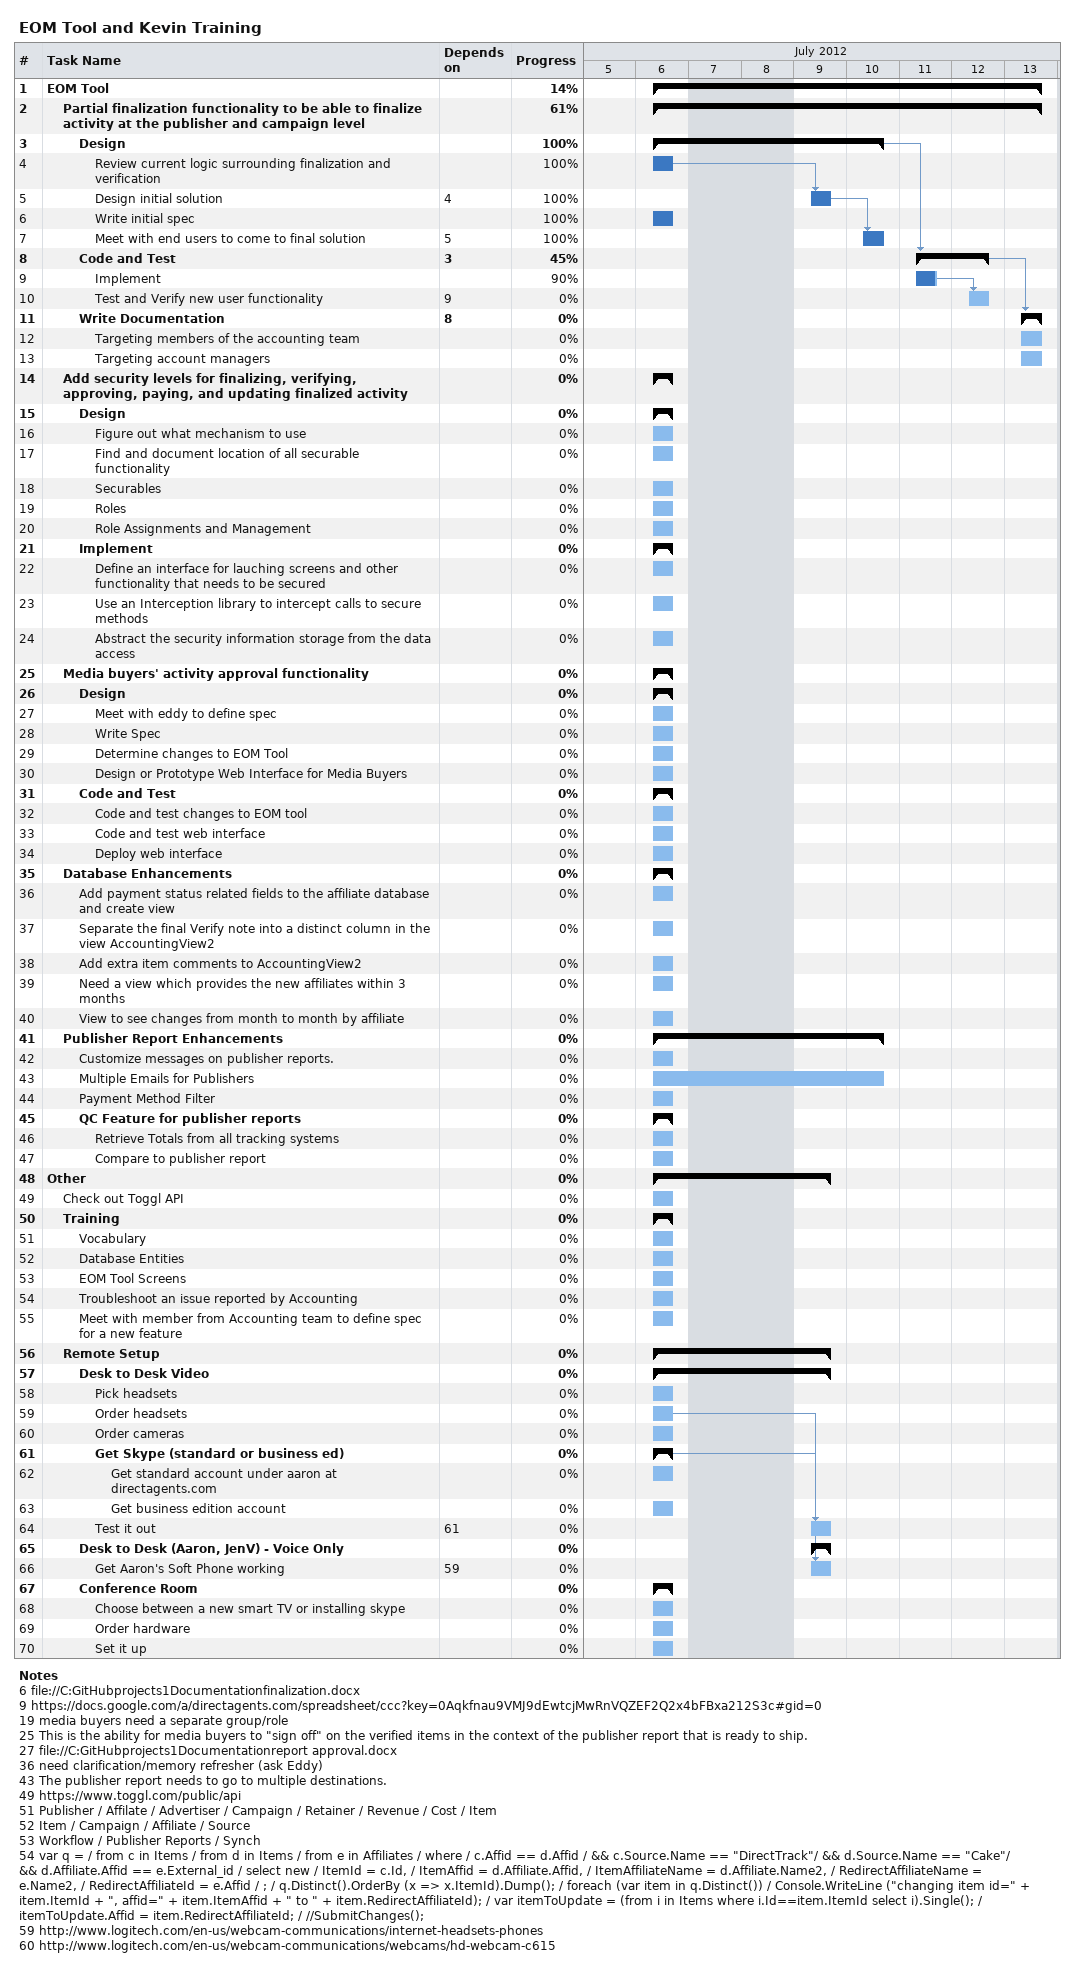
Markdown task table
EOM Tool and Kevin Training

| ID | Level | Task | Start | Finish | Predecessors | % complete |
|---|---|---|---|---|---|---|
| 1 | 1 | **EOM Tool** | 2012-07-06 | 2012-07-13 |  | 14 |
| 2 | 2 | **Partial finalization functionality to be able to finalize activity at the publisher and campaign level** | 2012-07-06 | 2012-07-13 |  | 61 |
| 3 | 3 | **Design** | 2012-07-06 | 2012-07-10 |  | 100 |
| 4 | 4 | Review current logic surrounding finalization and verification | 2012-07-06 | 2012-07-06 |  | 100 |
| 5 | 4 | Design initial solution | 2012-07-09 | 2012-07-09 | 4 | 100 |
| 6 | 4 | Write initial spec | 2012-07-06 | 2012-07-06 |  | 100 |
| 7 | 4 | Meet with end users to come to final solution | 2012-07-10 | 2012-07-10 | 5 | 100 |
| 8 | 3 | **Code and Test** | 2012-07-11 | 2012-07-12 | 3 | 45 |
| 9 | 4 | Implement | 2012-07-11 | 2012-07-11 |  | 90 |
| 10 | 4 | Test and Verify new user functionality | 2012-07-12 | 2012-07-12 | 9 | 0 |
| 11 | 3 | **Write Documentation** | 2012-07-13 | 2012-07-13 | 8 | 0 |
| 12 | 4 | Targeting members of the accounting team | 2012-07-13 | 2012-07-13 |  | 0 |
| 13 | 4 | Targeting account managers | 2012-07-13 | 2012-07-13 |  | 0 |
| 14 | 2 | **Add security levels for finalizing, verifying, approving, paying, and updating finalized activity** | 2012-07-06 | 2012-07-06 |  | 0 |
| 15 | 3 | **Design** | 2012-07-06 | 2012-07-06 |  | 0 |
| 16 | 4 | Figure out what mechanism to use | 2012-07-06 | 2012-07-06 |  | 0 |
| 17 | 4 | Find and document location of all securable functionality | 2012-07-06 | 2012-07-06 |  | 0 |
| 18 | 4 | Securables | 2012-07-06 | 2012-07-06 |  | 0 |
| 19 | 4 | Roles | 2012-07-06 | 2012-07-06 |  | 0 |
| 20 | 4 | Role Assignments and Management | 2012-07-06 | 2012-07-06 |  | 0 |
| 21 | 3 | **Implement** | 2012-07-06 | 2012-07-06 |  | 0 |
| 22 | 4 | Define an interface for lauching screens and other functionality that needs to be secured | 2012-07-06 | 2012-07-06 |  | 0 |
| 23 | 4 | Use an Interception library to intercept calls to secure methods | 2012-07-06 | 2012-07-06 |  | 0 |
| 24 | 4 | Abstract the security information storage from the data access | 2012-07-06 | 2012-07-06 |  | 0 |
| 25 | 2 | **Media buyers' activity approval functionality** | 2012-07-06 | 2012-07-06 |  | 0 |
| 26 | 3 | **Design** | 2012-07-06 | 2012-07-06 |  | 0 |
| 27 | 4 | Meet with eddy to define spec | 2012-07-06 | 2012-07-06 |  | 0 |
| 28 | 4 | Write Spec | 2012-07-06 | 2012-07-06 |  | 0 |
| 29 | 4 | Determine changes to EOM Tool | 2012-07-06 | 2012-07-06 |  | 0 |
| 30 | 4 | Design or Prototype Web Interface for Media Buyers | 2012-07-06 | 2012-07-06 |  | 0 |
| 31 | 3 | **Code and Test** | 2012-07-06 | 2012-07-06 |  | 0 |
| 32 | 4 | Code and test changes to EOM tool | 2012-07-06 | 2012-07-06 |  | 0 |
| 33 | 4 | Code and test web interface | 2012-07-06 | 2012-07-06 |  | 0 |
| 34 | 4 | Deploy web interface | 2012-07-06 | 2012-07-06 |  | 0 |
| 35 | 2 | **Database Enhancements** | 2012-07-06 | 2012-07-06 |  | 0 |
| 36 | 3 | Add payment status related fields to the affiliate database and create view | 2012-07-06 | 2012-07-06 |  | 0 |
| 37 | 3 | Separate the final Verify note into a distinct column in the view AccountingView2 | 2012-07-06 | 2012-07-06 |  | 0 |
| 38 | 3 | Add extra item comments to AccountingView2 | 2012-07-06 | 2012-07-06 |  | 0 |
| 39 | 3 | Need a view which provides the new affiliates within 3 months | 2012-07-06 | 2012-07-06 |  | 0 |
| 40 | 3 | View to see changes from month to month by affiliate | 2012-07-06 | 2012-07-06 |  | 0 |
| 41 | 2 | **Publisher Report Enhancements** | 2012-07-06 | 2012-07-10 |  | 0 |
| 42 | 3 | Customize messages on publisher reports. | 2012-07-06 | 2012-07-06 |  | 0 |
| 43 | 3 | Multiple Emails for Publishers | 2012-07-06 | 2012-07-10 |  | 0 |
| 44 | 3 | Payment Method Filter | 2012-07-06 | 2012-07-06 |  | 0 |
| 45 | 3 | **QC Feature for publisher reports** | 2012-07-06 | 2012-07-06 |  | 0 |
| 46 | 4 | Retrieve Totals from all tracking systems | 2012-07-06 | 2012-07-06 |  | 0 |
| 47 | 4 | Compare to publisher report | 2012-07-06 | 2012-07-06 |  | 0 |
| 48 | 1 | **Other** | 2012-07-06 | 2012-07-09 |  | 0 |
| 49 | 2 | Check out Toggl API | 2012-07-06 | 2012-07-06 |  | 0 |
| 50 | 2 | **Training** | 2012-07-06 | 2012-07-06 |  | 0 |
| 51 | 3 | Vocabulary | 2012-07-06 | 2012-07-06 |  | 0 |
| 52 | 3 | Database Entities | 2012-07-06 | 2012-07-06 |  | 0 |
| 53 | 3 | EOM Tool Screens | 2012-07-06 | 2012-07-06 |  | 0 |
| 54 | 3 | Troubleshoot an issue reported by Accounting | 2012-07-06 | 2012-07-06 |  | 0 |
| 55 | 3 | Meet with member from Accounting team to define spec for a new feature | 2012-07-06 | 2012-07-06 |  | 0 |
| 56 | 2 | **Remote Setup** | 2012-07-06 | 2012-07-09 |  | 0 |
| 57 | 3 | **Desk to Desk Video** | 2012-07-06 | 2012-07-09 |  | 0 |
| 58 | 4 | Pick headsets | 2012-07-06 | 2012-07-06 |  | 0 |
| 59 | 4 | Order headsets | 2012-07-06 | 2012-07-06 |  | 0 |
| 60 | 4 | Order cameras | 2012-07-06 | 2012-07-06 |  | 0 |
| 61 | 4 | **Get Skype (standard or business ed)** | 2012-07-06 | 2012-07-06 |  | 0 |
| 62 | 5 | Get standard account under aaron at directagents.com | 2012-07-06 | 2012-07-06 |  | 0 |
| 63 | 5 | Get business edition account | 2012-07-06 | 2012-07-06 |  | 0 |
| 64 | 4 | Test it out | 2012-07-09 | 2012-07-09 | 61 | 0 |
| 65 | 3 | **Desk to Desk (Aaron, JenV) - Voice Only** | 2012-07-09 | 2012-07-09 |  | 0 |
| 66 | 4 | Get Aaron's Soft Phone working | 2012-07-09 | 2012-07-09 | 59 | 0 |
| 67 | 3 | **Conference Room** | 2012-07-06 | 2012-07-06 |  | 0 |
| 68 | 4 | Choose between a new smart TV or installing skype | 2012-07-06 | 2012-07-06 |  | 0 |
| 69 | 4 | Order hardware | 2012-07-06 | 2012-07-06 |  | 0 |
| 70 | 4 | Set it up | 2012-07-06 | 2012-07-06 |  | 0 |

Notes
- 6: file://C:GitHubprojects1Documentationfinalization.docx
- 9: https://docs.google.com/a/directagents.com/spreadsheet/ccc?key=0Aqkfnau9VMJ9dEwtcjMwRnVQZEF2Q2x4bFBxa212S3c#gid=0
- 19: media buyers need a separate group/role
- 25: This is the ability for media buyers to "sign off" on the verified items in the context of the publisher report that is ready to ship.
- 27: file://C:GitHubprojects1Documentationreport approval.docx
- 36: need clarification/memory refresher (ask Eddy)
- 43: The publisher report needs to go to multiple destinations.
- 49: https://www.toggl.com/public/api
- 51: Publisher / Affilate / Advertiser / Campaign / Retainer / Revenue / Cost / Item
- 52: Item / Campaign / Affiliate / Source
- 53: Workflow / Publisher Reports / Synch
- 54: var q = / from c in Items / from d in Items / from e in Affiliates / where / c.Affid == d.Affid / && c.Source.Name == "DirectTrack"/ && d.Source.Name == "Cake"/ && d.Affiliate.Affid == e.External_id / select new / ItemId = c.Id, / ItemAffid = d.Affiliate.Affid, / ItemAffiliateName = d.Affiliate.Name2, / RedirectAffiliateName = e.Name2, / RedirectAffiliateId = e.Affid / ; / q.Distinct().OrderBy (x => x.ItemId).Dump(); / foreach (var item in q.Distinct()) / Console.WriteLine ("changing item id=" + item.ItemId + ", affid=" + item.ItemAffid + " to " + item.RedirectAffiliateId); / var itemToUpdate = (from i in Items where i.Id==item.ItemId select i).Single(); / itemToUpdate.Affid = item.RedirectAffiliateId; / //SubmitChanges();
- 59: http://www.logitech.com/en-us/webcam-communications/internet-headsets-phones
- 60: http://www.logitech.com/en-us/webcam-communications/webcams/hd-webcam-c615
